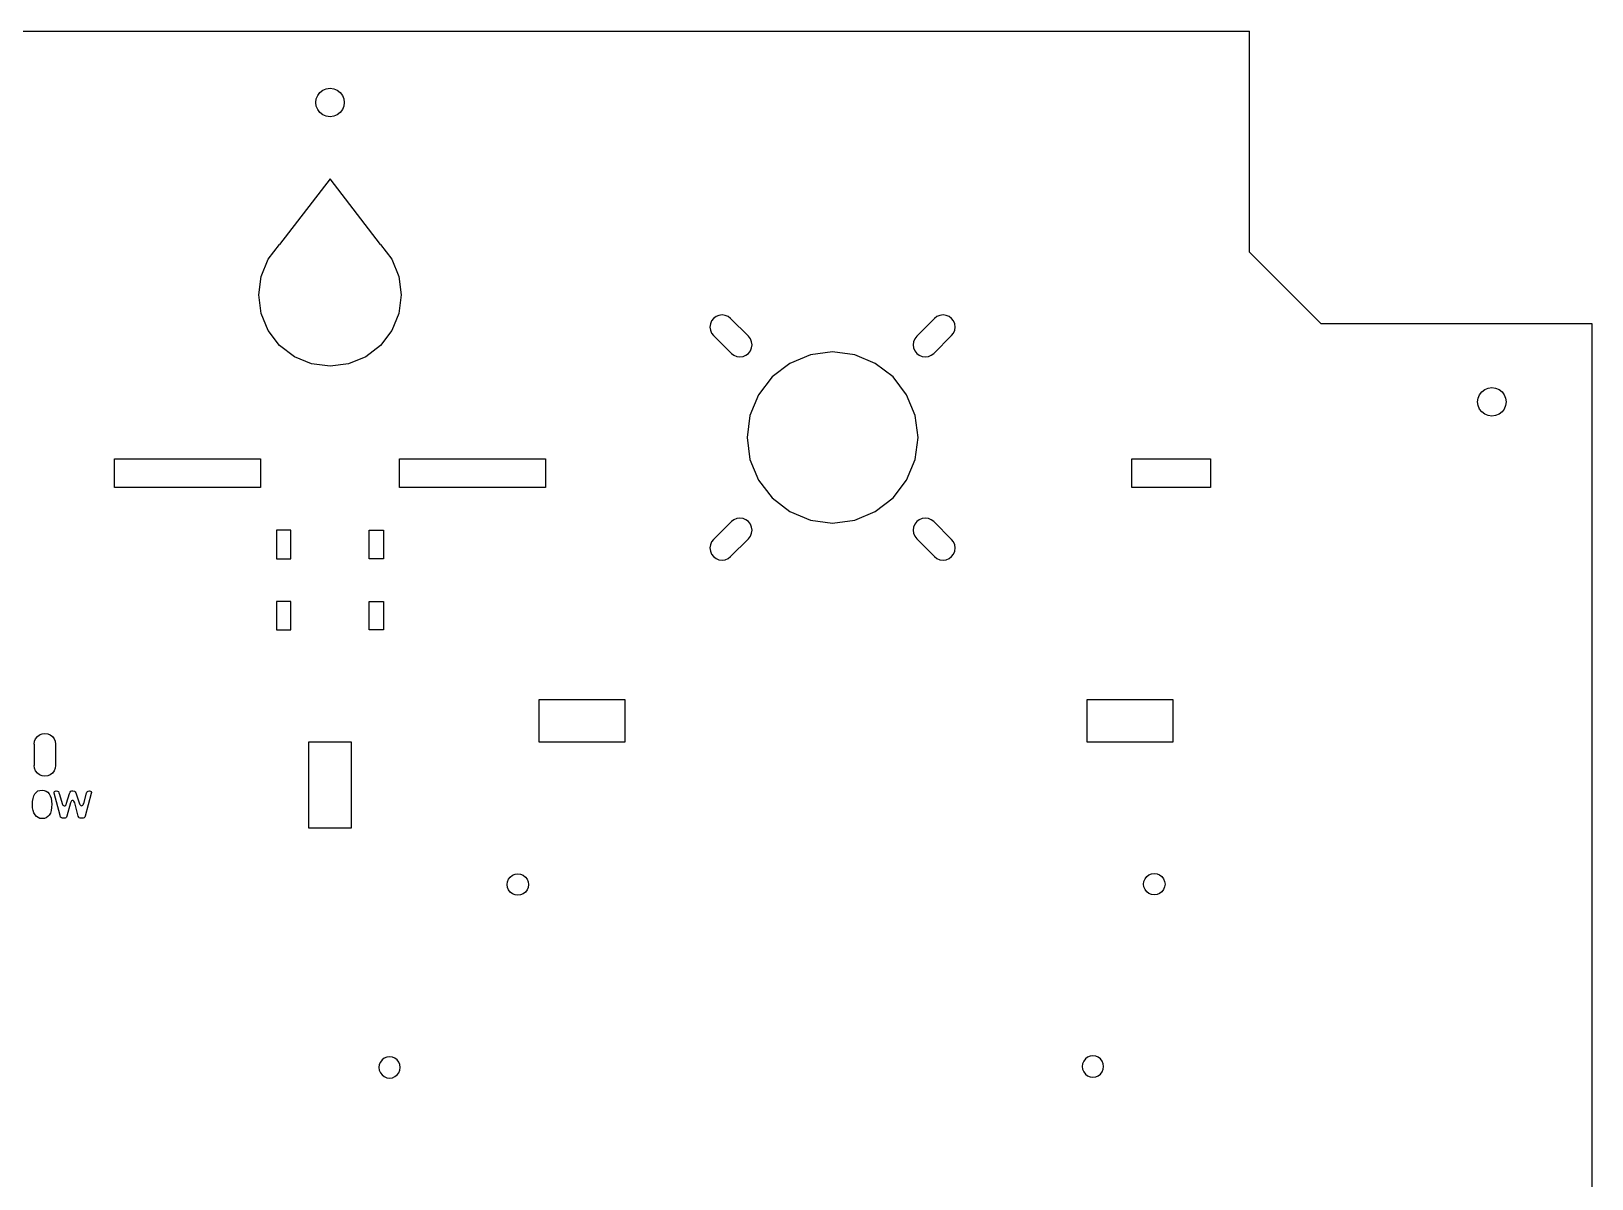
# Model space of a CAD drawing. Header units: metres. Extents: x 109 to 463, y 1313 to 1635.
# Drawn here: x 243.7 to 462.6, y 1473.8 to 1634.8 of the extents above; entities that cross this region are included whole.
import ezdxf

# ---------------------------------------------------------------- set-up
doc = ezdxf.new("R2010")
doc.units = ezdxf.units.M

msp = doc.modelspace()

# ---------------------------------------------------------------- linework, layer by layer
at = {"layer": 'COMPONENT3'}
for p, q in [((244.38, 1528.05, 0), (244.61, 1528.21, 0)), ((244.61, 1528.21, 0), (244.89, 1528.3, 0)), ((244.89, 1528.3, 0), (245.19, 1528.34, 0)), ((245.19, 1528.34, 0), (245.49, 1528.3, 0)), ((245.49, 1528.3, 0), (245.75, 1528.2, 0)), ((245.75, 1528.2, 0), (245.99, 1528.03, 0)), ((246.91, 1528.14, 0), (247.01, 1528.19, 0)), ((247.01, 1528.19, 0), (247.16, 1528.21, 0)), ((247.16, 1528.21, 0), (247.34, 1528.2, 0)), ((247.34, 1528.2, 0), (247.47, 1528.12, 0)), ((249.12, 1528.06, 0), (249.22, 1528.17, 0)), ((249.22, 1528.17, 0), (249.34, 1528.21, 0)), ((249.34, 1528.21, 0), (249.49, 1528.21, 0)), ((249.49, 1528.21, 0), (249.74, 1528.17, 0)), ((249.74, 1528.17, 0), (249.84, 1528.09, 0)), ((251.56, 1528.16, 0), (251.67, 1528.2, 0)), ((251.67, 1528.2, 0), (251.83, 1528.21, 0)), ((251.83, 1528.21, 0), (251.97, 1528.19, 0)), ((251.97, 1528.19, 0), (252.07, 1528.13, 0)), ((243.83, 1526.27, 0), (243.85, 1526.75, 0)), ((243.85, 1525.85, 0), (243.83, 1526.27, 0)), ((243.85, 1526.75, 0), (243.92, 1527.17, 0)), ((243.92, 1527.17, 0), (244.03, 1527.53, 0)), ((244.03, 1527.53, 0), (244.18, 1527.82, 0)), ((244.18, 1527.82, 0), (244.38, 1528.05, 0)), ((245.99, 1528.03, 0), (246.18, 1527.8, 0)), ((246.18, 1527.8, 0), (246.33, 1527.51, 0)), ((246.33, 1527.51, 0), (246.44, 1527.18, 0)), ((246.44, 1527.18, 0), (246.51, 1526.79, 0)), ((246.51, 1526.79, 0), (246.54, 1526.36, 0)), ((246.54, 1526.36, 0), (246.52, 1525.87, 0)), ((246.86, 1528.04, 0), (246.91, 1528.14, 0)), ((246.88, 1527.89, 0), (246.86, 1528.04, 0)), ((247.7, 1524.76, 0), (246.88, 1527.89, 0)), ((247.47, 1528.12, 0), (247.55, 1527.96, 0)), ((247.55, 1527.96, 0), (247.62, 1527.7, 0)), ((247.62, 1527.7, 0), (248, 1526.44, 0)), ((248, 1526.44, 0), (248.05, 1526.31, 0)), ((248.05, 1526.31, 0), (248.11, 1526.21, 0)), ((248.11, 1526.21, 0), (248.19, 1526.15, 0)), ((248.19, 1526.15, 0), (248.27, 1526.13, 0)), ((248.27, 1526.13, 0), (248.4, 1526.14, 0)), ((248.4, 1526.14, 0), (248.48, 1526.18, 0)), ((248.48, 1526.18, 0), (248.55, 1526.29, 0)), ((248.55, 1526.29, 0), (248.6, 1526.49, 0)), ((248.6, 1526.49, 0), (249.05, 1527.87, 0)), ((249.18, 1526.55, 0), (248.67, 1524.66, 0)), ((249.05, 1527.87, 0), (249.12, 1528.06, 0)), ((249.05, 1527.87, 0), (249.05, 1527.87, 0)), ((249.25, 1526.73, 0), (249.18, 1526.55, 0)), ((249.33, 1526.83, 0), (249.25, 1526.73, 0)), ((249.41, 1526.87, 0), (249.33, 1526.83, 0)), ((249.47, 1526.88, 0), (249.41, 1526.87, 0)), ((249.56, 1526.86, 0), (249.47, 1526.88, 0)), ((249.64, 1526.8, 0), (249.56, 1526.86, 0)), ((249.76, 1526.56, 0), (249.64, 1526.8, 0)), ((250.25, 1524.7, 0), (249.76, 1526.56, 0)), ((249.84, 1528.09, 0), (249.9, 1527.96, 0)), ((249.9, 1527.96, 0), (250.44, 1526.42, 0)), ((250.44, 1526.42, 0), (250.49, 1526.3, 0)), ((250.49, 1526.3, 0), (250.56, 1526.21, 0)), ((250.56, 1526.21, 0), (250.64, 1526.15, 0)), ((250.64, 1526.15, 0), (250.74, 1526.13, 0)), ((250.74, 1526.13, 0), (250.82, 1526.15, 0)), ((250.82, 1526.15, 0), (250.9, 1526.21, 0)), ((250.9, 1526.21, 0), (250.97, 1526.31, 0)), ((250.97, 1526.31, 0), (251.02, 1526.44, 0)), ((251.02, 1526.44, 0), (251.42, 1527.91, 0)), ((252.08, 1527.84, 0), (251.25, 1524.67, 0)), ((251.42, 1527.91, 0), (251.48, 1528.06, 0)), ((251.48, 1528.06, 0), (251.56, 1528.16, 0)), ((252.07, 1528.13, 0), (252.11, 1528.01, 0)), ((252.11, 1528.01, 0), (252.08, 1527.84, 0)), ((243.93, 1525.47, 0), (243.85, 1525.85, 0)), ((244.05, 1525.13, 0), (243.93, 1525.47, 0)), ((244.2, 1524.86, 0), (244.05, 1525.13, 0)), ((244.4, 1524.63, 0), (244.2, 1524.86, 0)), ((244.63, 1524.47, 0), (244.4, 1524.63, 0)), ((244.89, 1524.36, 0), (244.63, 1524.47, 0)), ((245.18, 1524.33, 0), (244.89, 1524.36, 0)), ((245.5, 1524.36, 0), (245.18, 1524.33, 0)), ((245.77, 1524.45, 0), (245.5, 1524.36, 0)), ((246.01, 1524.61, 0), (245.77, 1524.45, 0)), ((246.2, 1524.82, 0), (246.01, 1524.61, 0)), ((246.35, 1525.11, 0), (246.2, 1524.82, 0)), ((246.45, 1525.46, 0), (246.35, 1525.11, 0)), ((246.52, 1525.87, 0), (246.45, 1525.46, 0)), ((247.78, 1524.54, 0), (247.7, 1524.76, 0)), ((247.9, 1524.43, 0), (247.78, 1524.54, 0)), ((248.04, 1524.39, 0), (247.9, 1524.43, 0)), ((248.2, 1524.38, 0), (248.04, 1524.39, 0)), ((248.4, 1524.39, 0), (248.2, 1524.38, 0)), ((248.53, 1524.44, 0), (248.4, 1524.39, 0)), ((248.62, 1524.52, 0), (248.53, 1524.44, 0)), ((248.67, 1524.66, 0), (248.62, 1524.52, 0)), ((250.32, 1524.54, 0), (250.25, 1524.7, 0)), ((250.41, 1524.44, 0), (250.32, 1524.54, 0)), ((250.55, 1524.4, 0), (250.41, 1524.44, 0)), ((250.76, 1524.38, 0), (250.55, 1524.4, 0)), ((250.93, 1524.39, 0), (250.76, 1524.38, 0)), ((251.08, 1524.43, 0), (250.93, 1524.39, 0)), ((251.18, 1524.52, 0), (251.08, 1524.43, 0)), ((251.25, 1524.67, 0), (251.18, 1524.52, 0))]:
    msp.add_line(p, q, dxfattribs=at)
at = {"layer": 'GROUP0'}
for p, q in [((156.58, 1634.8, 0), (414.58, 1634.8, 0)), ((414.58, 1603.8, 0), (414.58, 1634.8, 0)), ((284.58, 1626.53, 0), (285.06, 1626.73, 0)), ((285.06, 1626.73, 0), (285.58, 1626.8, 0)), ((285.58, 1626.8, 0), (286.1, 1626.73, 0)), ((286.1, 1626.73, 0), (286.58, 1626.53, 0)), ((283.58, 1624.8, 0), (283.65, 1625.32, 0)), ((283.65, 1624.28, 0), (283.58, 1624.8, 0)), ((283.65, 1625.32, 0), (283.85, 1625.8, 0)), ((283.85, 1625.8, 0), (284.17, 1626.22, 0)), ((284.17, 1626.22, 0), (284.58, 1626.53, 0)), ((286.58, 1626.53, 0), (287, 1626.22, 0)), ((287, 1626.22, 0), (287.31, 1625.8, 0)), ((287.31, 1625.8, 0), (287.51, 1625.32, 0)), ((287.51, 1625.32, 0), (287.58, 1624.8, 0)), ((287.58, 1624.8, 0), (287.51, 1624.28, 0)), ((283.85, 1623.8, 0), (283.65, 1624.28, 0)), ((284.17, 1623.39, 0), (283.85, 1623.8, 0)), ((284.58, 1623.07, 0), (284.17, 1623.39, 0)), ((285.06, 1622.87, 0), (284.58, 1623.07, 0)), ((285.58, 1622.8, 0), (285.06, 1622.87, 0)), ((286.1, 1622.87, 0), (285.58, 1622.8, 0)), ((286.58, 1623.07, 0), (286.1, 1622.87, 0)), ((287, 1623.39, 0), (286.58, 1623.07, 0)), ((287.31, 1623.8, 0), (287, 1623.39, 0)), ((287.51, 1624.28, 0), (287.31, 1623.8, 0)), ((285.58, 1614.09, 0), (278.51, 1604.87, 0)), ((292.65, 1604.87, 0), (285.58, 1614.09, 0)), ((276.92, 1602.8, 0), (278.51, 1604.87, 0)), ((292.65, 1604.87, 0), (294.24, 1602.8, 0)), ((275.92, 1600.39, 0), (276.92, 1602.8, 0)), ((294.24, 1602.8, 0), (295.24, 1600.39, 0)), ((424.58, 1593.8, 0), (414.58, 1603.8, 0)), ((275.58, 1597.8, 0), (275.92, 1600.39, 0)), ((295.24, 1600.39, 0), (295.58, 1597.8, 0)), ((275.92, 1595.21, 0), (275.58, 1597.8, 0)), ((295.58, 1597.8, 0), (295.24, 1595.21, 0)), ((276.92, 1592.8, 0), (275.92, 1595.21, 0)), ((295.24, 1595.21, 0), (294.24, 1592.8, 0)), ((339.11, 1594.15, 0), (338.94, 1593.74, 0)), ((339.38, 1594.5, 0), (339.11, 1594.15, 0)), ((339.73, 1594.77, 0), (339.38, 1594.5, 0)), ((340.14, 1594.94, 0), (339.73, 1594.77, 0)), ((340.58, 1595, 0), (340.14, 1594.94, 0)), ((341.02, 1594.94, 0), (340.58, 1595, 0)), ((341.43, 1594.77, 0), (341.02, 1594.94, 0)), ((341.78, 1594.5, 0), (341.43, 1594.77, 0)), ((341.78, 1594.5, 0), (344.28, 1592, 0)), ((367.88, 1592, 0), (370.38, 1594.5, 0)), ((370.73, 1594.78, 0), (370.38, 1594.5, 0)), ((371.14, 1594.94, 0), (370.73, 1594.78, 0)), ((371.58, 1595, 0), (371.14, 1594.94, 0)), ((372.02, 1594.94, 0), (371.58, 1595, 0)), ((372.43, 1594.78, 0), (372.02, 1594.94, 0)), ((372.78, 1594.5, 0), (372.43, 1594.78, 0)), ((373.05, 1594.15, 0), (372.78, 1594.5, 0)), ((373.22, 1593.74, 0), (373.05, 1594.15, 0)), ((278.51, 1590.73, 0), (276.92, 1592.8, 0)), ((294.24, 1592.8, 0), (292.65, 1590.73, 0)), ((338.94, 1593.74, 0), (338.88, 1593.3, 0)), ((338.88, 1593.3, 0), (338.94, 1592.86, 0)), ((338.94, 1592.86, 0), (339.11, 1592.45, 0)), ((339.11, 1592.45, 0), (339.38, 1592.1, 0)), ((341.88, 1589.6, 0), (339.38, 1592.1, 0)), ((344.55, 1591.65, 0), (344.28, 1592, 0)), ((344.72, 1591.24, 0), (344.55, 1591.65, 0)), ((367.61, 1591.65, 0), (367.44, 1591.24, 0)), ((367.88, 1592, 0), (367.61, 1591.65, 0)), ((372.78, 1592.1, 0), (370.28, 1589.6, 0)), ((372.78, 1592.1, 0), (373.05, 1592.45, 0)), ((373.05, 1592.45, 0), (373.22, 1592.86, 0)), ((373.28, 1593.3, 0), (373.22, 1593.74, 0)), ((373.22, 1592.86, 0), (373.28, 1593.3, 0)), ((424.58, 1593.8, 0), (462.58, 1593.8, 0)), ((462.58, 1593.8, 0), (462.59, 1355.3, 0)), ((280.58, 1589.14, 0), (278.51, 1590.73, 0)), ((292.65, 1590.73, 0), (290.58, 1589.14, 0)), ((341.88, 1589.6, 0), (342.23, 1589.33, 0)), ((343.93, 1589.33, 0), (344.28, 1589.6, 0)), ((344.28, 1589.6, 0), (344.55, 1589.95, 0)), ((344.55, 1589.95, 0), (344.72, 1590.36, 0)), ((344.78, 1590.8, 0), (344.72, 1591.24, 0)), ((344.72, 1590.36, 0), (344.78, 1590.8, 0)), ((356.08, 1589.8, 0), (352.98, 1589.39, 0)), ((359.19, 1589.39, 0), (356.08, 1589.8, 0)), ((367.44, 1591.24, 0), (367.38, 1590.8, 0)), ((367.38, 1590.8, 0), (367.44, 1590.36, 0)), ((367.44, 1590.36, 0), (367.61, 1589.95, 0)), ((367.61, 1589.95, 0), (367.88, 1589.6, 0)), ((367.88, 1589.6, 0), (368.23, 1589.33, 0)), ((369.93, 1589.33, 0), (370.28, 1589.6, 0)), ((282.99, 1588.14, 0), (280.58, 1589.14, 0)), ((285.58, 1587.8, 0), (282.99, 1588.14, 0)), ((288.17, 1588.14, 0), (285.58, 1587.8, 0)), ((290.58, 1589.14, 0), (288.17, 1588.14, 0)), ((342.23, 1589.33, 0), (342.64, 1589.16, 0)), ((342.64, 1589.16, 0), (343.08, 1589.1, 0)), ((343.08, 1589.1, 0), (343.52, 1589.16, 0)), ((343.52, 1589.16, 0), (343.93, 1589.33, 0)), ((350.08, 1588.19, 0), (347.6, 1586.29, 0)), ((352.98, 1589.39, 0), (350.08, 1588.19, 0)), ((362.08, 1588.19, 0), (359.19, 1589.39, 0)), ((364.57, 1586.29, 0), (362.08, 1588.19, 0)), ((368.23, 1589.33, 0), (368.64, 1589.16, 0)), ((368.64, 1589.16, 0), (369.08, 1589.1, 0)), ((369.08, 1589.1, 0), (369.52, 1589.16, 0)), ((369.52, 1589.16, 0), (369.93, 1589.33, 0)), ((347.6, 1586.29, 0), (345.69, 1583.8, 0)), ((366.47, 1583.8, 0), (364.57, 1586.29, 0)), ((345.69, 1583.8, 0), (344.49, 1580.91, 0)), ((367.67, 1580.91, 0), (366.47, 1583.8, 0)), ((446.58, 1582.8, 0), (446.65, 1583.32, 0)), ((446.65, 1583.32, 0), (446.85, 1583.8, 0)), ((446.85, 1583.8, 0), (447.17, 1584.22, 0)), ((447.17, 1584.22, 0), (447.58, 1584.53, 0)), ((447.58, 1584.53, 0), (448.06, 1584.73, 0)), ((448.06, 1584.73, 0), (448.58, 1584.8, 0)), ((448.58, 1584.8, 0), (449.1, 1584.73, 0)), ((449.1, 1584.73, 0), (449.58, 1584.53, 0)), ((449.58, 1584.53, 0), (450, 1584.22, 0)), ((450, 1584.22, 0), (450.31, 1583.8, 0)), ((450.31, 1583.8, 0), (450.51, 1583.32, 0)), ((450.51, 1583.32, 0), (450.58, 1582.8, 0)), ((344.49, 1580.91, 0), (344.08, 1577.8, 0)), ((368.08, 1577.8, 0), (367.67, 1580.91, 0)), ((446.65, 1582.28, 0), (446.58, 1582.8, 0)), ((446.85, 1581.8, 0), (446.65, 1582.28, 0)), ((447.17, 1581.39, 0), (446.85, 1581.8, 0)), ((447.58, 1581.07, 0), (447.17, 1581.39, 0)), ((448.06, 1580.87, 0), (447.58, 1581.07, 0)), ((448.58, 1580.8, 0), (448.06, 1580.87, 0)), ((449.1, 1580.87, 0), (448.58, 1580.8, 0)), ((449.58, 1581.07, 0), (449.1, 1580.87, 0)), ((450, 1581.39, 0), (449.58, 1581.07, 0)), ((450.31, 1581.8, 0), (450, 1581.39, 0)), ((450.51, 1582.28, 0), (450.31, 1581.8, 0)), ((450.58, 1582.8, 0), (450.51, 1582.28, 0)), ((344.08, 1577.8, 0), (344.49, 1574.7, 0)), ((367.67, 1574.7, 0), (368.08, 1577.8, 0)), ((255.33, 1570.8, 0), (255.33, 1574.8, 0)), ((255.33, 1574.8, 0), (275.83, 1574.8, 0)), ((275.83, 1574.8, 0), (275.83, 1570.8, 0)), ((295.33, 1570.8, 0), (295.33, 1574.8, 0)), ((295.33, 1574.8, 0), (315.83, 1574.8, 0)), ((315.83, 1574.8, 0), (315.83, 1570.8, 0)), ((344.49, 1574.7, 0), (345.69, 1571.8, 0)), ((366.47, 1571.8, 0), (367.67, 1574.7, 0)), ((398.08, 1574.8, 0), (409.08, 1574.8, 0)), ((398.08, 1570.8, 0), (398.08, 1574.8, 0)), ((409.08, 1574.8, 0), (409.08, 1570.8, 0)), ((275.83, 1570.8, 0), (255.33, 1570.8, 0)), ((315.83, 1570.8, 0), (295.33, 1570.8, 0)), ((345.69, 1571.8, 0), (347.6, 1569.32, 0)), ((364.57, 1569.32, 0), (366.47, 1571.8, 0)), ((409.08, 1570.8, 0), (398.08, 1570.8, 0)), ((347.6, 1569.32, 0), (350.08, 1567.41, 0)), ((362.08, 1567.41, 0), (364.57, 1569.32, 0)), ((339.38, 1563.5, 0), (341.88, 1566, 0)), ((342.23, 1566.27, 0), (341.88, 1566, 0)), ((342.64, 1566.44, 0), (342.23, 1566.27, 0)), ((343.08, 1566.5, 0), (342.64, 1566.44, 0)), ((343.52, 1566.44, 0), (343.08, 1566.5, 0)), ((343.93, 1566.27, 0), (343.52, 1566.44, 0)), ((344.28, 1566, 0), (343.93, 1566.27, 0)), ((344.55, 1565.65, 0), (344.28, 1566, 0)), ((344.72, 1565.24, 0), (344.55, 1565.65, 0)), ((350.08, 1567.41, 0), (352.98, 1566.21, 0)), ((352.98, 1566.21, 0), (356.08, 1565.8, 0)), ((356.08, 1565.8, 0), (359.19, 1566.21, 0)), ((359.19, 1566.21, 0), (362.08, 1567.41, 0)), ((367.61, 1565.65, 0), (367.44, 1565.24, 0)), ((367.88, 1566, 0), (367.61, 1565.65, 0)), ((368.23, 1566.27, 0), (367.88, 1566, 0)), ((368.64, 1566.44, 0), (368.23, 1566.27, 0)), ((369.08, 1566.5, 0), (368.64, 1566.44, 0)), ((369.52, 1566.44, 0), (369.08, 1566.5, 0)), ((369.93, 1566.27, 0), (369.52, 1566.44, 0)), ((370.28, 1566, 0), (369.93, 1566.27, 0)), ((370.28, 1566, 0), (372.78, 1563.5, 0)), ((278.08, 1564.8, 0), (278.08, 1560.8, 0)), ((280.08, 1564.8, 0), (278.08, 1564.8, 0)), ((280.08, 1560.8, 0), (280.08, 1564.8, 0)), ((291.08, 1560.8, 0), (291.08, 1564.8, 0)), ((291.08, 1564.8, 0), (293.08, 1564.8, 0)), ((293.08, 1564.8, 0), (293.08, 1560.8, 0)), ((339.38, 1563.5, 0), (339.11, 1563.15, 0)), ((344.28, 1563.6, 0), (341.78, 1561.1, 0)), ((344.28, 1563.6, 0), (344.55, 1563.95, 0)), ((344.55, 1563.95, 0), (344.72, 1564.36, 0)), ((344.78, 1564.8, 0), (344.72, 1565.24, 0)), ((344.72, 1564.36, 0), (344.78, 1564.8, 0)), ((367.44, 1565.24, 0), (367.38, 1564.8, 0)), ((367.38, 1564.8, 0), (367.44, 1564.36, 0)), ((367.44, 1564.36, 0), (367.61, 1563.95, 0)), ((367.61, 1563.95, 0), (367.88, 1563.6, 0)), ((370.38, 1561.1, 0), (367.88, 1563.6, 0)), ((373.05, 1563.15, 0), (372.78, 1563.5, 0)), ((338.94, 1562.74, 0), (338.88, 1562.3, 0)), ((338.88, 1562.3, 0), (338.94, 1561.86, 0)), ((339.11, 1563.15, 0), (338.94, 1562.74, 0)), ((338.94, 1561.86, 0), (339.11, 1561.45, 0)), ((339.11, 1561.45, 0), (339.38, 1561.1, 0)), ((339.38, 1561.1, 0), (339.73, 1560.83, 0)), ((341.43, 1560.83, 0), (341.78, 1561.1, 0)), ((370.38, 1561.1, 0), (370.73, 1560.83, 0)), ((372.43, 1560.83, 0), (372.78, 1561.1, 0)), ((372.78, 1561.1, 0), (373.05, 1561.45, 0)), ((373.22, 1562.74, 0), (373.05, 1563.15, 0)), ((373.05, 1561.45, 0), (373.22, 1561.86, 0)), ((373.28, 1562.3, 0), (373.22, 1562.74, 0)), ((373.22, 1561.86, 0), (373.28, 1562.3, 0)), ((278.08, 1560.8, 0), (280.08, 1560.8, 0)), ((293.08, 1560.8, 0), (291.08, 1560.8, 0)), ((339.73, 1560.83, 0), (340.14, 1560.66, 0)), ((340.14, 1560.66, 0), (340.58, 1560.6, 0)), ((340.58, 1560.6, 0), (341.02, 1560.66, 0)), ((341.02, 1560.66, 0), (341.43, 1560.83, 0)), ((370.73, 1560.83, 0), (371.14, 1560.66, 0)), ((371.14, 1560.66, 0), (371.58, 1560.6, 0)), ((371.58, 1560.6, 0), (372.02, 1560.66, 0)), ((372.02, 1560.66, 0), (372.43, 1560.83, 0)), ((280.08, 1554.8, 0), (278.08, 1554.8, 0)), ((278.08, 1554.8, 0), (278.08, 1550.8, 0)), ((280.08, 1550.8, 0), (280.08, 1554.8, 0)), ((291.08, 1554.8, 0), (293.08, 1554.8, 0)), ((291.08, 1550.8, 0), (291.08, 1554.8, 0)), ((293.08, 1554.8, 0), (293.08, 1550.8, 0)), ((278.08, 1550.8, 0), (280.08, 1550.8, 0)), ((293.08, 1550.8, 0), (291.08, 1550.8, 0)), ((314.92, 1541.04, 0), (326.92, 1541.04, 0)), ((314.92, 1535.04, 0), (314.92, 1541.04, 0)), ((326.92, 1541.04, 0), (326.92, 1535.04, 0)), ((391.82, 1535.04, 0), (391.82, 1541.04, 0)), ((391.82, 1541.04, 0), (403.82, 1541.04, 0)), ((403.82, 1541.04, 0), (403.82, 1535.04, 0)), ((244.08, 1534.79, 0), (244.13, 1535.18, 0)), ((244.08, 1534.79, 0), (244.08, 1531.79, 0)), ((244.13, 1535.18, 0), (244.28, 1535.54, 0)), ((244.28, 1535.54, 0), (244.52, 1535.85, 0)), ((244.52, 1535.85, 0), (244.83, 1536.09, 0)), ((244.83, 1536.09, 0), (245.19, 1536.24, 0)), ((245.19, 1536.24, 0), (245.58, 1536.29, 0)), ((245.58, 1536.29, 0), (245.97, 1536.24, 0)), ((245.97, 1536.24, 0), (246.33, 1536.09, 0)), ((246.33, 1536.09, 0), (246.64, 1535.85, 0)), ((246.64, 1535.85, 0), (246.88, 1535.54, 0)), ((246.88, 1535.54, 0), (247.03, 1535.18, 0)), ((247.03, 1535.18, 0), (247.08, 1534.79, 0)), ((247.08, 1534.79, 0), (247.08, 1531.79, 0)), ((288.58, 1535.04, 0), (282.58, 1535.04, 0)), ((282.58, 1535.04, 0), (282.58, 1523.04, 0)), ((288.58, 1523.04, 0), (288.58, 1535.04, 0)), ((326.92, 1535.04, 0), (314.92, 1535.04, 0)), ((403.82, 1535.04, 0), (391.82, 1535.04, 0)), ((244.13, 1531.4, 0), (244.08, 1531.79, 0)), ((244.28, 1531.04, 0), (244.13, 1531.4, 0)), ((244.52, 1530.73, 0), (244.28, 1531.04, 0)), ((244.83, 1530.49, 0), (244.52, 1530.73, 0)), ((245.19, 1530.34, 0), (244.83, 1530.49, 0)), ((246.33, 1530.49, 0), (245.97, 1530.34, 0)), ((246.64, 1530.73, 0), (246.33, 1530.49, 0)), ((246.88, 1531.04, 0), (246.64, 1530.73, 0)), ((247.03, 1531.4, 0), (246.88, 1531.04, 0)), ((247.08, 1531.79, 0), (247.03, 1531.4, 0)), ((245.58, 1530.29, 0), (245.19, 1530.34, 0)), ((245.97, 1530.34, 0), (245.58, 1530.29, 0)), ((282.58, 1523.04, 0), (288.58, 1523.04, 0)), ((310.42, 1515.08, 0), (310.47, 1515.47, 0)), ((310.47, 1514.69, 0), (310.42, 1515.08, 0)), ((310.47, 1515.47, 0), (310.62, 1515.83, 0)), ((310.62, 1515.83, 0), (310.86, 1516.14, 0)), ((310.86, 1516.14, 0), (311.17, 1516.38, 0)), ((311.17, 1516.38, 0), (311.53, 1516.53, 0)), ((311.53, 1516.53, 0), (311.92, 1516.58, 0)), ((311.92, 1516.58, 0), (312.31, 1516.53, 0)), ((312.31, 1516.53, 0), (312.67, 1516.38, 0)), ((312.67, 1516.38, 0), (312.98, 1516.14, 0)), ((312.98, 1516.14, 0), (313.22, 1515.83, 0)), ((313.22, 1515.83, 0), (313.37, 1515.47, 0)), ((313.37, 1515.47, 0), (313.42, 1515.08, 0)), ((313.42, 1515.08, 0), (313.37, 1514.69, 0)), ((399.72, 1515.13, 0), (399.77, 1515.52, 0)), ((399.77, 1514.74, 0), (399.72, 1515.13, 0)), ((399.77, 1515.52, 0), (399.92, 1515.88, 0)), ((399.92, 1515.88, 0), (400.16, 1516.19, 0)), ((400.16, 1516.19, 0), (400.47, 1516.43, 0)), ((400.47, 1516.43, 0), (400.83, 1516.58, 0)), ((400.83, 1516.58, 0), (401.22, 1516.63, 0)), ((401.22, 1516.63, 0), (401.61, 1516.58, 0)), ((401.61, 1516.58, 0), (401.97, 1516.43, 0)), ((401.97, 1516.43, 0), (402.28, 1516.19, 0)), ((402.28, 1516.19, 0), (402.52, 1515.88, 0)), ((402.52, 1515.88, 0), (402.67, 1515.52, 0)), ((402.67, 1515.52, 0), (402.72, 1515.13, 0)), ((402.72, 1515.13, 0), (402.67, 1514.74, 0)), ((310.62, 1514.33, 0), (310.47, 1514.69, 0)), ((310.86, 1514.02, 0), (310.62, 1514.33, 0)), ((311.17, 1513.78, 0), (310.86, 1514.02, 0)), ((311.53, 1513.63, 0), (311.17, 1513.78, 0)), ((311.92, 1513.58, 0), (311.53, 1513.63, 0)), ((312.31, 1513.63, 0), (311.92, 1513.58, 0)), ((312.67, 1513.78, 0), (312.31, 1513.63, 0)), ((312.98, 1514.02, 0), (312.67, 1513.78, 0)), ((313.22, 1514.33, 0), (312.98, 1514.02, 0)), ((313.37, 1514.69, 0), (313.22, 1514.33, 0)), ((399.92, 1514.38, 0), (399.77, 1514.74, 0)), ((400.16, 1514.07, 0), (399.92, 1514.38, 0)), ((400.47, 1513.83, 0), (400.16, 1514.07, 0)), ((400.83, 1513.68, 0), (400.47, 1513.83, 0)), ((401.22, 1513.63, 0), (400.83, 1513.68, 0)), ((401.61, 1513.68, 0), (401.22, 1513.63, 0)), ((401.97, 1513.83, 0), (401.61, 1513.68, 0)), ((402.28, 1514.07, 0), (401.97, 1513.83, 0)), ((402.52, 1514.38, 0), (402.28, 1514.07, 0)), ((402.67, 1514.74, 0), (402.52, 1514.38, 0)), ((392.22, 1491.01, 0), (391.86, 1490.86, 0)), ((392.61, 1491.06, 0), (392.22, 1491.01, 0)), ((393, 1491.01, 0), (392.61, 1491.06, 0)), ((393.36, 1490.86, 0), (393, 1491.01, 0)), ((292.49, 1489.82, 0), (292.44, 1489.43, 0)), ((292.44, 1489.43, 0), (292.49, 1489.04, 0)), ((292.64, 1490.18, 0), (292.49, 1489.82, 0)), ((292.49, 1489.04, 0), (292.64, 1488.68, 0)), ((292.88, 1490.49, 0), (292.64, 1490.18, 0)), ((293.19, 1490.73, 0), (292.88, 1490.49, 0)), ((293.55, 1490.88, 0), (293.19, 1490.73, 0)), ((293.94, 1490.93, 0), (293.55, 1490.88, 0)), ((294.33, 1490.88, 0), (293.94, 1490.93, 0)), ((294.69, 1490.73, 0), (294.33, 1490.88, 0)), ((295, 1490.49, 0), (294.69, 1490.73, 0)), ((295.24, 1490.18, 0), (295, 1490.49, 0)), ((295.39, 1489.82, 0), (295.24, 1490.18, 0)), ((295.24, 1488.68, 0), (295.39, 1489.04, 0)), ((295.44, 1489.43, 0), (295.39, 1489.82, 0)), ((295.39, 1489.04, 0), (295.44, 1489.43, 0)), ((391.16, 1489.94, 0), (391.11, 1489.56, 0)), ((391.11, 1489.56, 0), (391.16, 1489.17, 0)), ((391.31, 1490.31, 0), (391.16, 1489.94, 0)), ((391.16, 1489.17, 0), (391.31, 1488.81, 0)), ((391.55, 1490.62, 0), (391.31, 1490.31, 0)), ((391.31, 1488.81, 0), (391.55, 1488.5, 0)), ((391.86, 1490.86, 0), (391.55, 1490.62, 0)), ((393.67, 1490.62, 0), (393.36, 1490.86, 0)), ((393.91, 1490.31, 0), (393.67, 1490.62, 0)), ((393.67, 1488.5, 0), (393.91, 1488.81, 0)), ((394.06, 1489.94, 0), (393.91, 1490.31, 0)), ((393.91, 1488.81, 0), (394.06, 1489.17, 0)), ((394.11, 1489.56, 0), (394.06, 1489.94, 0)), ((394.06, 1489.17, 0), (394.11, 1489.56, 0)), ((292.64, 1488.68, 0), (292.88, 1488.37, 0)), ((292.88, 1488.37, 0), (293.19, 1488.13, 0)), ((293.19, 1488.13, 0), (293.55, 1487.98, 0)), ((293.55, 1487.98, 0), (293.94, 1487.93, 0)), ((293.94, 1487.93, 0), (294.33, 1487.98, 0)), ((294.33, 1487.98, 0), (294.69, 1488.13, 0)), ((294.69, 1488.13, 0), (295, 1488.37, 0)), ((295, 1488.37, 0), (295.24, 1488.68, 0)), ((391.55, 1488.5, 0), (391.86, 1488.26, 0)), ((391.86, 1488.26, 0), (392.22, 1488.11, 0)), ((392.22, 1488.11, 0), (392.61, 1488.06, 0)), ((392.61, 1488.06, 0), (393, 1488.11, 0)), ((393, 1488.11, 0), (393.36, 1488.26, 0)), ((393.36, 1488.26, 0), (393.67, 1488.5, 0))]:
    msp.add_line(p, q, dxfattribs=at)

doc.saveas('drawing.dxf')
